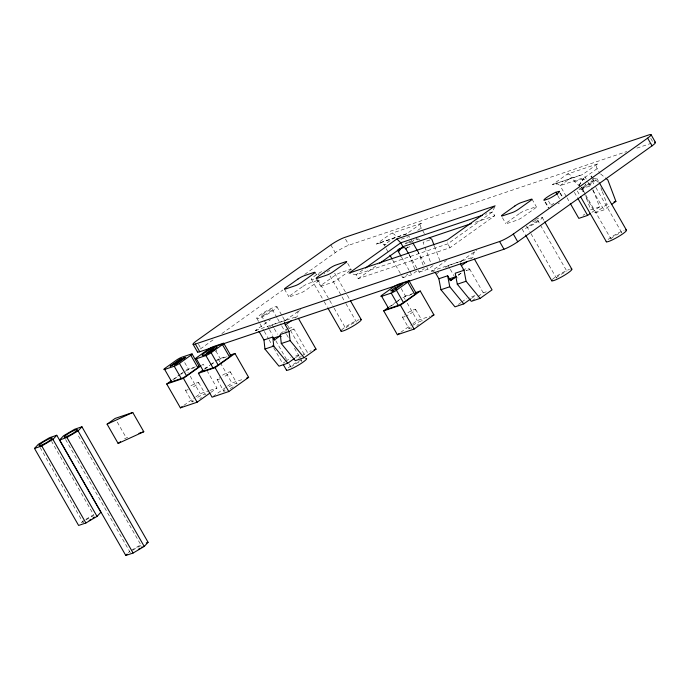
<?xml version="1.0" encoding="UTF-8"?>
<svg xmlns="http://www.w3.org/2000/svg" width="690" height="690" viewBox="0 0 690 690"><rect width="100%" height="100%" fill="white"/><g stroke="black" fill="none" stroke-linecap="round" stroke-linejoin="round"><path stroke-width="0.52" stroke-dasharray="3.45 2.59" d="M494.747 206.698L492.539 211.882L447.776 243.863L356.005 274.793L350.02 273.378M578.945 185.645L583.455 178.77L587.483 182.134M585.922 183.963L581.929 189.767L585.103 195.313M578.875 185.463L583.455 178.77L584.853 181.203M581.929 189.767L585.275 184.601M405.099 243.958L406.488 242.388M406.427 248.521L407.807 246.942M412.646 241.422L414.026 239.844M81.179 522.692L85.025 519.803M128.375 552.733L129.66 551.353M474.66 251.721L472.961 254.662L473.297 257.12L470.744 258.94M299.365 310.405L297.054 313.605L297.295 316.434L294.742 318.262M293.336 329.294L293.923 328.88L307.248 352.133L311.156 350.813M200.367 348.959A11.204 1.578 -29.8 0 1 200.928 348.545L213.141 339.825M221.861 333.598L282.9 289.99M304.704 274.413L335.228 252.609A11.204 1.578 -29.8 0 1 348.976 245.166L626.658 151.576M172.759 379.664L179.667 374.739M180.53 374.118L184.842 371.039M173.915 379.293L180.021 374.937M180.892 374.308L182.634 373.066M201.558 365.407L203.283 364.173L205.387 367.839M257.137 330.562A4.485 2.579 54.5 0 0 255.498 330.432L270.42 319.772M421.461 223.267L391.29 233.436L376.369 244.096L406.539 233.927L421.461 223.267A4.485 2.579 54.5 0 0 421.15 227.967L424.902 234.514M204.438 368.986L209.613 365.295M210.484 364.674L214.797 361.595M215.66 360.974L218.247 359.128L227.096 356.144M204.723 369.245L209.95 365.502M210.829 364.881L215.185 361.767M269.6 326.741L272.153 324.912L297.295 316.434M285.306 320.445L300.59 309.603M124.58 438.823L128.142 437.012M417.743 230.4L421.15 227.967M362.888 269.876L356.005 274.793L358.214 278.648L449.984 247.71L494.747 215.737L492.539 211.882L485.406 214.288M280.468 333.572L286.436 329.311M406.031 243.889L409.437 241.448M358.214 278.648L378.008 264.503M183.842 405.392L195.063 397.38M195.925 396.767L200.238 393.68L209.096 390.695M210.916 392.36L216.962 388.047L207.492 371.513M212.934 396.56L231.918 383.002L242.742 379.353M283.228 363.121L284.936 361.905M285.789 361.301L290.904 357.644M401.744 275.828L402.813 277.699L407.937 274.042M295.441 357.722L299.702 354.677L293.837 356.652M402.813 277.699L411.62 274.732L416.734 271.075M298.718 358.222L301.28 356.402M302.125 355.79L307.248 352.133M409.101 254.627L419.158 272.188L424.272 268.539M419.158 272.188L427.964 269.221L433.079 265.572M433.924 271.644A4.485 2.579 54.5 0 0 431.5 271.118L446.421 260.458M597.462 163.944L567.292 174.113L552.371 184.773L582.541 174.605L597.462 163.944A4.485 2.579 54.5 0 0 597.152 168.645L599.8 173.268M388.884 307.154L396.647 301.608M397.509 300.987L401.822 297.907M390.894 306.162L395.258 303.048M396.129 302.427L400.493 299.305M436.218 274.12L438.78 272.291M445.602 267.418L448.155 265.59L473.297 257.12M580.299 186.447L574.658 181.737L572.01 177.123L560.073 185.645L566.499 196.866M461.308 261.122L476.592 250.289M597.152 168.645L585.215 177.175L560.073 185.645L557.727 183.954L553.716 184.187L582.636 174.449M458.229 275.069L461.688 272.602M400.83 332.261L412.051 324.248M412.913 323.627L417.226 320.548L430.008 316.236M458.376 304.411L460.937 302.591M461.783 301.978L466.906 298.322M583.085 215.332L584.784 214.116M471.443 298.399L475.703 295.355L468.855 297.666M591.882 212.365L599.558 206.888L592.244 187.447M472.158 300.737L477.273 297.079M478.127 296.467L483.25 292.819L488.132 291.171M599.558 206.888L590.752 209.855L585.638 196.245L595.159 212.874L607.096 204.344L609.054 203.688M595.159 212.874L603.957 209.907L610.779 205.034M458.177 275.241L462.473 272.248M85.888 519.294L93.599 514.74L51.612 441.428M131.367 550.344L140.795 544.772L77.297 433.906M483.25 292.819L470.011 269.712L466.216 270.739M290.55 330.406L294.009 329.027M636.87 148.134L651.162 143.313M406.712 233.729L377.715 243.51C381.07 242.043 384.899 244.139 385.676 247.77M386.081 244.286L384.071 244.967L396.008 236.437A4.485 2.579 54.5 0 0 391.29 233.436M401.166 239.206L409.213 236.489L412.43 242.104M574.658 181.737L583.455 178.77M592.391 178.658L591.002 176.235L592.952 175.571M475.375 222.266L494.747 215.737M406.712 247.788L412.577 245.804M429.896 239.973L423.056 242.276L424.514 246.166M581.101 187.119L582.714 188.465L591.511 185.498L588.294 182.807M255.498 330.432L285.669 320.264A4.485 2.579 54.5 0 0 284.565 321.738M431.5 271.118L461.67 260.949A4.485 2.579 54.5 0 0 460.618 262.183M288.636 328.544L291.654 327.526A2.243 1.285 54.5 0 1 293.923 328.88M462.628 269.902L467.656 268.212A2.243 1.285 54.5 0 1 469.925 269.557L470.011 269.712M195.417 366.821L186.567 369.805L188.146 372.557M413.388 293.362L403.547 296.674L405.125 299.426M185.343 371.263A4.261 0.604 -29.8 0 1 188.732 369.607L194.468 367.675M217.307 360.422A4.261 0.604 -29.8 0 1 220.412 358.929L227.096 356.678M402.908 297.804A4.261 0.604 -29.8 0 1 405.72 296.476L413.362 293.906M210.079 390.368L216.962 388.047M466 270.54L469.925 269.557M417.838 238.68L421.314 241.077M410.3 241.215L412.034 242.423M600.602 173.94L606.243 178.65M591.002 176.235L599.058 182.954M584.861 176.588L586.284 179.046M409.394 241.483L410.24 242.949A2.243 1.285 54.5 0 1 409.92 241.491M650.756 138.345L652.714 141.769M596.747 178.262L598.86 181.962M592.848 179.469L593.78 181.091A2.243 1.285 54.5 0 0 591.718 179.693M592.132 180.987L595.306 186.533M595.841 187.456L621.776 232.746M588.432 182.781L592.175 189.327M592.71 190.268L603.957 209.907M585.086 193.812L581.377 187.344A6.279 0.888 -29.8 0 0 590.278 182.979A6.279 0.888 -29.8 0 0 588.613 182.169M585.612 194.735L611.021 239.094M577.297 190.992L579.41 194.684M574.382 192.312L577.565 197.858M567.033 197.806L569.716 202.481M560.349 192.976L563.282 198.108M559.832 192.959L562.281 197.237M557.796 195.693L559.754 199.117M548.507 201.049L550.956 205.335M545.488 202.067L548.429 207.207M544.979 202.058L548.412 208.044M532.007 199.177L536.423 206.879M542.133 217.272L544.246 220.972M537.519 219.998L567.163 271.757M526.763 226.355L530.472 232.823M530.998 233.746L556.407 278.113M522.149 229.08L525.332 234.626M502.432 217.695L505.865 223.689M449.984 247.71L447.776 243.863L447.5 241.957M449.759 268.393L447.819 264.969M450.303 269.333L454.046 275.879M416.105 237.481L417.355 239.672M417.252 250.522L426.351 266.418M426.886 267.358L427.964 269.221M401.563 257.172L408.972 270.109M409.498 271.032L411.62 274.732M386.21 248.711L388.358 252.445M392.645 259.932L401.209 274.896M415.613 309.387L422.228 320.936M401.183 288.558L405.72 296.476M407.229 303.1L417.226 320.548M402.477 317.15L409.092 328.699M345.543 239.171L348.976 245.166M347.691 263.347L351.115 269.333M330.821 244.907L335.228 252.609M334.659 273.206L346.837 294.466M347.363 295.389L349.485 299.089M330.053 275.931L345.397 302.738M345.932 303.66L356.514 322.144M315.028 272.309L316.494 274.879M317.711 279.519L333.589 307.24M334.115 308.171L345.759 328.5A6.279 0.888 -29.8 0 1 349.485 325.275A6.279 0.888 -29.8 0 1 356.083 322.135M316.149 278.441L320.557 286.143M311.509 279.467L323.679 300.728M324.214 301.651L327.388 307.197M284.47 289.119L288.877 296.821M276.871 306.679L282.167 315.916M282.693 316.839L285.341 321.462M287.454 325.163L305.454 356.583M272.257 309.405L277.026 317.719M277.553 318.642L281.261 325.111M281.787 326.034L286.022 333.434M286.548 334.357L289.196 338.98M294.492 348.217L301.901 361.155A6.279 0.888 -29.8 0 0 297.692 362.69A6.279 0.888 -29.8 0 0 292.043 366.252M273.766 327.716L271.817 324.291M274.301 328.647L277.509 334.262M261.501 315.753L268.91 328.699M269.445 329.622L272.619 335.168M275.793 340.713L286.911 360.12M289.024 363.82L291.146 367.511M256.896 318.478L263.778 330.493M264.305 331.416L268.539 338.816M269.065 339.739L273.3 347.13M273.835 348.053L282.296 362.845M230.313 371.841L236.929 383.39M215.875 351.012L220.412 358.929M218.247 359.128L219.825 361.879M220.352 362.802L231.918 383.002M198.479 344.267L200.928 348.545M217.169 379.603L223.784 391.152M198.634 382.519L205.249 394.068A7.668 1.078 -29.8 0 0 195.848 398.406M184.696 362.569L188.732 369.607M190.25 376.231L200.238 393.68M185.489 390.281L192.105 401.83M117.266 422.082L126.192 437.667M65.628 439.556L130.358 552.716M40.115 447.517L83.154 522.675A7.616 1.07 -29.8 0 1 83.585 521.838M600.886 187.818L601.982 190.733M602.344 191.708L607.096 204.344M582.714 188.465L584.171 192.355M434.415 246.114L439.901 260.699M424.885 247.141L430.733 262.692M417.709 250.651L423.186 265.236M409.274 254.593L414.75 269.169M132.67 550.335A7.616 1.07 -29.8 0 1 142.416 545.152M85.991 519.941A7.616 1.07 -29.8 0 1 93.892 515.594M567.292 174.113A4.485 2.579 54.5 0 1 572.01 177.123M579.566 188.267A2.243 1.285 54.5 0 1 581.834 189.612M350.649 270.023A4.934 0.699 -29.8 0 0 350.123 269.436L340.058 272.826A4.934 0.699 -29.8 0 0 334.012 276.103L322.075 284.634A4.934 0.699 -29.8 0 0 321.557 286.039L331.614 282.65A4.934 0.699 -29.8 0 0 337.669 279.381L349.606 270.851A4.934 0.699 -29.8 0 0 350.08 270.497M559.409 202.972A8.961 1.259 -29.8 0 1 558.124 203.774M548.317 207.716A8.961 1.259 -29.8 0 1 548.757 207.104M551.06 205.197A8.961 1.259 -29.8 0 1 554.726 202.843M329.82 270.006A11.652 1.639 -29.8 0 1 324.136 273.913M313.734 279.105A11.652 1.639 -29.8 0 1 312.932 277.337A11.652 1.639 -29.8 0 1 324.102 270.29M535.595 219.48A11.652 1.639 -29.8 0 1 539.632 220.265A11.652 1.639 -29.8 0 1 522.951 229.097M592.563 179.383A11.652 1.639 -29.8 0 1 594.254 181.254A11.652 1.639 -29.8 0 1 578.996 189.707M286.315 331.269A2.243 1.285 54.5 0 1 286.359 329.372M610.952 238.869A6.279 0.888 -29.8 0 1 616.86 234.652A6.279 0.888 -29.8 0 1 621.837 232.97M457.677 277.665A2.243 1.285 54.5 0 1 457.988 278.087M552.241 279.614A11.652 1.639 -29.8 0 1 569.543 269.393M556.338 277.88A6.279 0.888 -29.8 0 1 560.823 274.465A6.279 0.888 -29.8 0 1 566.732 271.739M291.077 367.287A6.279 0.888 -29.8 0 1 291.387 366.856M608.071 239.482A11.652 1.639 -29.8 0 1 624.157 230.374M532.611 221.904A6.279 0.888 -29.8 0 1 537.588 220.231A6.279 0.888 -29.8 0 1 531.68 224.448A6.279 0.888 -29.8 0 1 526.694 226.122M288.204 367.899A11.652 1.639 -29.8 0 1 302.324 359.55M317.978 274.749A6.279 0.888 -29.8 0 1 319.177 273.939M341.593 330.001A11.652 1.639 -29.8 0 1 358.895 319.781M415.716 239.016A2.243 1.285 54.5 0 1 417.459 239.982M190.888 385.831A7.668 1.078 -29.8 0 1 198.729 382.622A7.668 1.078 -29.8 0 1 191.492 387.953M188.241 389.548A7.668 1.078 -29.8 0 1 186.585 388.746M205.327 394.352A7.668 1.078 -29.8 0 1 204.956 394.878M201.506 397.492A7.668 1.078 -29.8 0 1 199.85 398.518M193.571 401.597A7.668 1.078 -29.8 0 1 194.382 399.398M233.186 386.814A7.668 1.078 -29.8 0 1 229.787 388.824M225.251 390.92A7.668 1.078 -29.8 0 1 224.88 389.617M229.184 386.711A7.668 1.078 -29.8 0 1 237.006 383.675M222.568 375.153A7.668 1.078 -29.8 0 1 230.408 371.945A7.668 1.078 -29.8 0 1 223.172 377.275M219.92 378.87A7.668 1.078 -29.8 0 1 219.437 377.171M216.85 350.382A8.573 1.208 -29.8 0 1 215.539 351.382M412.827 325.275A7.668 1.078 -29.8 0 1 420.158 321.393A7.668 1.078 -29.8 0 1 421.935 321.738M418.494 324.36A7.668 1.078 -29.8 0 1 416.829 325.387M411.844 327.966A7.668 1.078 -29.8 0 1 410.559 328.466M409.619 328.716A7.668 1.078 -29.8 0 1 410.188 327.163M407.876 312.699A7.668 1.078 -29.8 0 1 415.69 309.663A7.668 1.078 -29.8 0 1 406.772 315.701M405.228 316.417A7.668 1.078 -29.8 0 1 404.745 314.718M302.332 286.781L290.395 295.311A4.934 0.699 -29.8 0 0 289.878 296.717L299.934 293.328A4.934 0.699 -29.8 0 0 305.981 290.05L317.926 281.529A4.934 0.699 -29.8 0 0 318.435 280.114L308.378 283.504A4.934 0.699 -29.8 0 0 302.332 286.781M519.32 213.65L507.383 222.18A4.934 0.699 -29.8 0 0 506.865 223.586L516.922 220.196A4.934 0.699 -29.8 0 0 522.968 216.919L534.905 208.397A4.934 0.699 -29.8 0 0 535.423 206.983L525.366 210.372A4.934 0.699 -29.8 0 0 519.32 213.65M261.079 317.365A11.652 1.639 -29.8 0 0 276.992 307.102A11.652 1.639 -29.8 0 0 262.579 313.269A11.652 1.639 -29.8 0 0 261.079 317.365M263.761 315.157A6.279 0.888 -29.8 0 0 272.326 309.629A6.279 0.888 -29.8 0 0 264.563 312.95A6.279 0.888 -29.8 0 0 263.761 315.157"/><path stroke-width="1.03" d="M392.636 290.214L392.153 291.516L402.563 284.082L395.146 287.73L390.807 290.826L392.636 290.214L393.369 291.499M401.028 256.249L398.38 251.626L402.339 247.115M408.575 253.704L405.927 249.081L406.427 248.521M34.5 448.431L38.347 444.3L49.49 437.719L56.778 435.261L100.887 512.282L97.04 516.405L85.896 522.986L78.608 525.444L34.5 448.431L41.788 445.973L52.932 439.392L56.778 435.261M59.642 439.953L63.489 435.83L74.632 429.249L81.929 426.791L148.091 542.314L144.236 546.437L133.101 553.026L125.804 555.485L59.642 439.953L66.939 437.495L78.073 430.914L81.929 426.791M125.804 555.485L127.089 554.105M398.38 251.626L398.889 251.056M179.719 359.335L170.076 366.226L172.112 365.536L181.755 358.653L179.719 359.335L180.452 360.62M183.782 357.972L174.139 364.855L176.174 364.173L185.808 357.282L183.782 357.972L184.515 359.248M164.66 369.443L174.216 366.218A4.261 0.604 -29.8 0 0 179.443 363.389L190.785 355.29A4.261 0.604 -29.8 0 0 191.225 354.065L181.677 357.291A4.261 0.604 -29.8 0 0 176.45 360.12L165.108 368.219A4.261 0.604 -29.8 0 0 164.66 369.443L171.724 381.76L181.272 378.543A4.261 0.604 -29.8 0 0 186.498 375.714L197.84 367.615A4.261 0.604 -29.8 0 0 198.289 366.39M107.105 424.169L115.161 418.416L132.765 412.482L143.787 431.733L118.128 443.429L107.105 424.169L132.765 412.482M210.053 392.981L197.116 402.218L180.392 407.859L166.721 383.985L171.034 380.897M196.339 358.765L205.896 355.54A4.261 0.604 -29.8 0 0 211.123 352.711L222.465 344.612A4.261 0.604 -29.8 0 0 222.905 343.387L213.357 346.613A4.261 0.604 -29.8 0 0 208.13 349.442L196.788 357.541A4.261 0.604 -29.8 0 0 196.339 358.765L203.403 371.082L212.951 367.865A4.261 0.604 -29.8 0 0 218.178 365.036L229.52 356.937A4.261 0.604 -29.8 0 0 230.141 355.652M166.721 383.985L183.437 378.344L200.695 366.019M230.046 355.152L234.971 353.496L248.641 377.37L228.795 391.549L212.072 397.181L198.401 373.307L202.713 370.22M198.401 373.307L215.116 367.666L234.971 353.496M396.923 238.93L349.019 273.145L447.215 240.051L495.118 205.836L396.923 238.93L400.769 242.82L402.977 246.666L471.296 223.638M118.128 443.429L120.552 441.695M298.373 318.306L316.046 349.166L304.109 357.696L290.093 340.575L289.11 331.511L285.358 324.964L291.327 320.703M365.476 268.031L400.769 242.82L482.345 215.323M379.733 263.269L402.977 246.666M294.587 358.334L287.764 363.207L278.967 366.174L264.951 349.045L263.968 339.98L272.766 337.022L274.447 339.946L280.563 335.582M180.392 407.859L182.117 406.626M381.648 296.303L391.204 293.086A4.261 0.604 -29.8 0 0 396.422 290.257L407.764 282.158A4.261 0.604 -29.8 0 0 408.213 280.934L398.656 284.159A4.261 0.604 -29.8 0 0 393.438 286.988L382.096 295.087A4.261 0.604 -29.8 0 0 381.648 296.303L388.703 308.628L398.259 305.411A4.261 0.604 -29.8 0 0 403.486 302.582L414.828 294.475A4.261 0.604 -29.8 0 0 415.751 293.129M415.354 292.698L420.27 291.042L433.941 314.916L414.095 329.087L397.38 334.728L383.7 310.854L388.022 307.766M383.7 310.854L400.424 305.213L420.27 291.042M474.375 258.983L492.048 289.852L480.111 298.373L466.095 281.253L464.008 270.264L461.36 265.641L467.328 261.381M195.348 344.051L499.577 241.517A11.204 1.578 -29.8 0 0 513.317 234.065L647.617 138.138A11.204 1.578 -29.8 0 0 648.798 134.921L344.56 237.464A11.204 1.578 -29.8 0 0 330.821 244.907L196.521 340.843A11.204 1.578 -29.8 0 0 195.348 344.051L199.755 351.753L503.985 249.219A11.204 1.578 -29.8 0 0 517.733 241.767L652.033 145.84A11.204 1.578 -29.8 0 0 654.465 142.278M456.495 276.302L450.449 280.623L447.663 275.776L438.866 278.743L436.218 274.12A4.485 2.579 54.5 0 0 434.7 272.231M397.38 334.728L399.105 333.494M438.866 278.743L440.953 289.731L454.969 306.852L463.766 303.885L470.589 299.012M570.25 203.412L578.815 218.376L587.621 215.409L590.174 213.589M611.633 204.421L615.903 201.376L607.856 179.995L606.243 178.65M456.461 276.44L450.449 280.623A2.243 1.285 54.5 0 1 450.691 278.432L455.719 276.733A2.243 1.285 54.5 0 1 456.409 276.75M555.838 192.268L554.337 192.959A8.961 1.259 -29.8 0 0 543.996 200.342L549.024 198.651A8.961 1.259 -29.8 0 0 559.366 191.268L555.838 192.268L557.304 194.83M398.535 249.28L403.564 247.581A2.243 1.285 54.5 0 1 405.841 248.935L405.927 249.081M613.945 202.041L615.903 201.376M464.008 270.264L455.21 273.231L457.298 284.22L471.305 301.34L480.111 298.373M289.11 331.511L280.312 334.478L281.296 343.542L295.303 360.663L304.109 357.696M264.951 349.045L273.749 346.078L287.764 363.207M281.296 343.542L290.093 340.575M440.953 289.731L449.751 286.764L463.766 303.885M457.298 284.22L466.095 281.253M314.088 349.83L316.046 349.166M246.675 378.034L248.641 377.37M431.974 315.58L433.941 314.916M138.897 433.38L143.787 431.733M146.263 542.927L148.091 542.314M429.249 237.515L431.854 239.309L434.045 245.14M651.067 134.697L655.474 142.399M647.617 138.138L652.033 145.84M599.394 182.885L626.382 230.02M580.471 196.538L606.407 241.819M578.091 198.78L587.621 215.409M544.772 221.895L571.769 269.031M525.858 235.549L551.793 280.83M513.317 234.065L517.733 241.767M499.577 241.517L503.985 249.219M412.965 243.035L417.252 250.522M409.075 280.847L416.13 293.172M407.764 282.158L414.828 294.475M389.962 255.257L392.101 258.991M395.146 287.73L396.25 289.653M396.422 290.257L403.486 302.582M400.424 305.213L414.095 329.087M391.204 293.086L398.259 305.411M350.537 300.935L361.129 319.418M327.914 308.12L341.153 331.226M283.357 364.691L286.531 370.237M263.968 339.98L260.216 333.434A4.485 2.579 54.5 0 0 258.698 331.554M223.767 343.301L230.831 355.626M222.465 344.612L229.52 356.937M211.123 352.711L218.178 365.036M215.116 367.666L228.795 391.549M205.896 355.54L212.951 367.865M193.071 344.284L197.487 351.986M192.087 353.979L199.151 366.304M190.785 355.29L197.84 367.615M179.443 363.389L186.498 375.714M183.437 378.344L197.116 402.218M174.216 366.218L181.272 378.543M78.073 430.914L144.236 546.437M66.939 437.495L133.101 553.026M52.932 439.392L97.04 516.405M41.788 445.973L85.896 522.986M447.663 275.776L449.751 286.764M272.766 337.022L273.749 346.078M142.131 546.782A7.616 1.07 -29.8 0 1 141.7 547.11M140.148 548.196A7.616 1.07 -29.8 0 1 139.561 548.576M138.957 548.955A7.616 1.07 -29.8 0 1 138.328 549.335M94.504 517.077A7.616 1.07 -29.8 0 1 94.021 517.422M93.504 517.785A7.616 1.07 -29.8 0 1 92.952 518.156M91.132 519.303A7.616 1.07 -29.8 0 1 90.485 519.682M89.838 520.053A7.616 1.07 -29.8 0 1 89.183 520.407M398.303 251.479A2.243 1.285 54.5 0 1 398.277 249.426M199.755 351.753A11.204 1.578 -29.8 0 1 197.745 351.27M461.36 265.641A4.485 2.579 54.5 0 1 460.549 263.218M285.358 324.964A4.485 2.579 54.5 0 1 284.547 322.541M625.58 229.994A11.652 1.639 -29.8 0 1 618.18 236.782A11.652 1.639 -29.8 0 1 606.286 241.397M570.966 269.005A11.652 1.639 -29.8 0 1 563.566 275.793A11.652 1.639 -29.8 0 1 551.672 280.407M305.713 358.412A11.652 1.639 -29.8 0 1 298.304 365.2A11.652 1.639 -29.8 0 1 286.41 369.814M360.327 319.401A11.652 1.639 -29.8 0 1 352.918 326.189A11.652 1.639 -29.8 0 1 341.032 330.803M274.447 339.946A2.243 1.285 54.5 0 1 274.689 337.746L279.717 336.056A2.243 1.285 54.5 0 1 281.184 336.504M171.724 381.76A4.261 0.604 -29.8 0 1 171.267 381.26M203.403 371.082A4.261 0.604 -29.8 0 1 202.636 370.901M388.703 308.628A4.261 0.604 -29.8 0 1 388.246 308.12M297.925 279.079L285.988 287.609A4.934 0.699 -29.8 0 0 285.47 289.015L295.527 285.626A4.934 0.699 -29.8 0 0 301.573 282.357L313.51 273.827A4.934 0.699 -29.8 0 0 314.028 272.412L303.971 275.802A4.934 0.699 -29.8 0 0 297.925 279.079M213.029 348.648L206.224 353.504A5.106 0.716 -29.8 0 0 212.494 350.106A5.106 0.716 -29.8 0 0 213.029 348.648M329.604 268.401L317.667 276.932A4.934 0.699 -29.8 0 0 317.15 278.346L327.207 274.956A4.934 0.699 -29.8 0 0 333.253 271.679L345.19 263.149A4.934 0.699 -29.8 0 0 345.707 261.734L335.651 265.124A4.934 0.699 -29.8 0 0 329.604 268.401M514.904 205.948L502.967 214.478A4.934 0.699 -29.8 0 0 502.449 215.884L512.506 212.494A4.934 0.699 -29.8 0 0 518.561 209.217L530.498 200.695A4.934 0.699 -29.8 0 0 531.015 199.281L520.959 202.67A4.934 0.699 -29.8 0 0 514.904 205.948M67.542 436.253A7.616 1.07 -29.8 0 0 77.418 429.654A7.616 1.07 -29.8 0 0 67.396 434.2A7.616 1.07 -29.8 0 0 67.542 436.253M42.401 444.731A7.616 1.07 -29.8 0 0 52.276 438.133A7.616 1.07 -29.8 0 0 42.254 442.678A7.616 1.07 -29.8 0 0 42.401 444.731M205.353 354.6A8.573 1.208 -29.8 0 0 217.065 347.044A8.573 1.208 -29.8 0 0 206.457 351.589A8.573 1.208 -29.8 0 0 205.353 354.6"/></g></svg>
